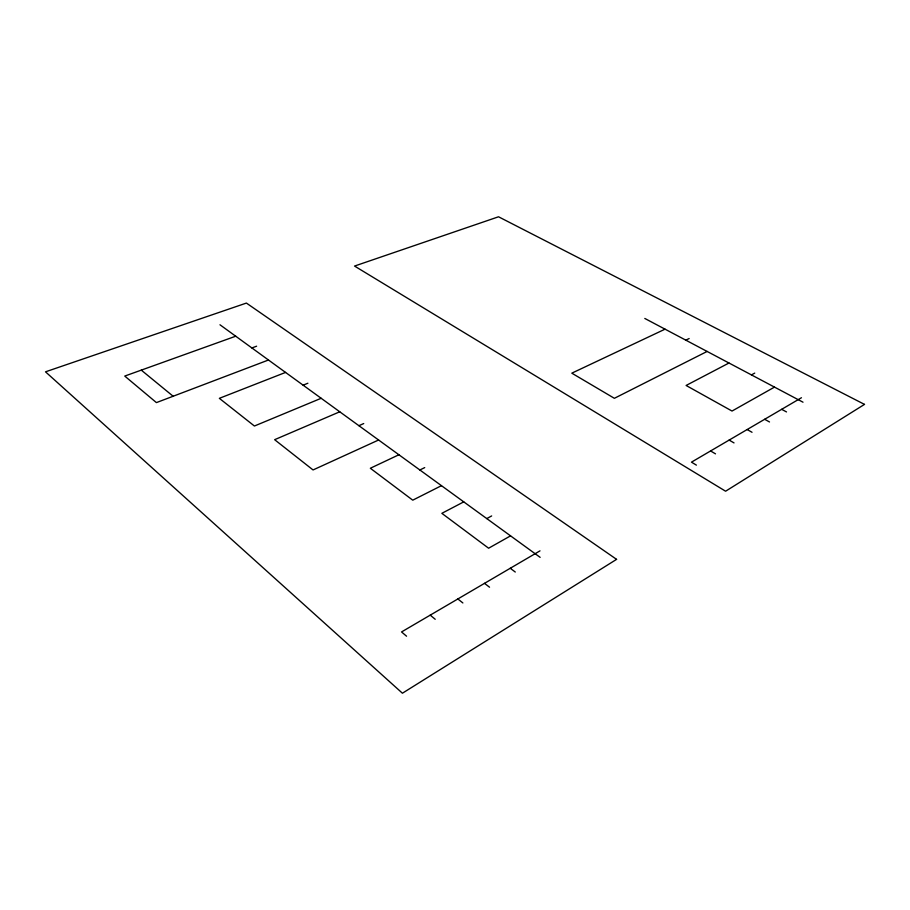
<?xml version="1.0" encoding="UTF-8"?>
<svg xmlns="http://www.w3.org/2000/svg" width="910" height="910" viewBox="0 0 910 910"><rect width="100%" height="100%" fill="white"/><g stroke="black" fill="none" stroke-linecap="round" stroke-linejoin="round"><path stroke-width="1.36" d="M539.994 550.857L401.549 631.938L406.542 636.204M801.448 397.738L691.463 462.155L696.4 465.124M510.555 535.853L488.613 548.218L441.85 513.331L463.759 501.865M774.501 387.103L732.027 411.047L686.094 385.465L728.99 363.01M486.77 518.586L491.65 515.936M751.444 374.897L754.731 373.111M441.464 485.667L412.753 500.17L370.336 468.252L398.921 454.761M707.127 351.442L614.375 398.307L571.81 373.168L665.051 329.17M419.863 469.981L424.72 467.603M685.821 340.158L689.154 338.531M378.605 440.008L313.051 469.947L274.638 439.689L339.76 411.786M358.893 425.687L363.716 423.56M321.173 398.284L254.413 426.016L219.344 398.33L285.558 372.417M303.11 385.169L307.887 383.235M268.484 360.007L156.418 402.607L124.75 376.069L235.713 336.211M251.877 347.95L256.609 346.198M644.803 318.454L803.007 402.197M781.656 409.329L786.502 411.934M764.65 419.283L769.507 421.967M747.144 429.531L752.024 432.284M729.137 440.087L734.029 442.908M710.573 450.95L715.499 453.851M219.981 324.779L540.142 557.352M510.26 568.272L515.276 572.026M484.518 583.344L489.534 587.212M457.855 598.962L462.872 602.955M141.289 370.131L173.15 396.248M430.214 615.149L435.219 619.278M616.582 559.354L402.413 693.215L45.5 371.826L246.405 303.075L616.582 559.354M864.5 404.393L725.6 491.218L354.547 266.061L498.532 216.785L864.5 404.393"/></g></svg>
